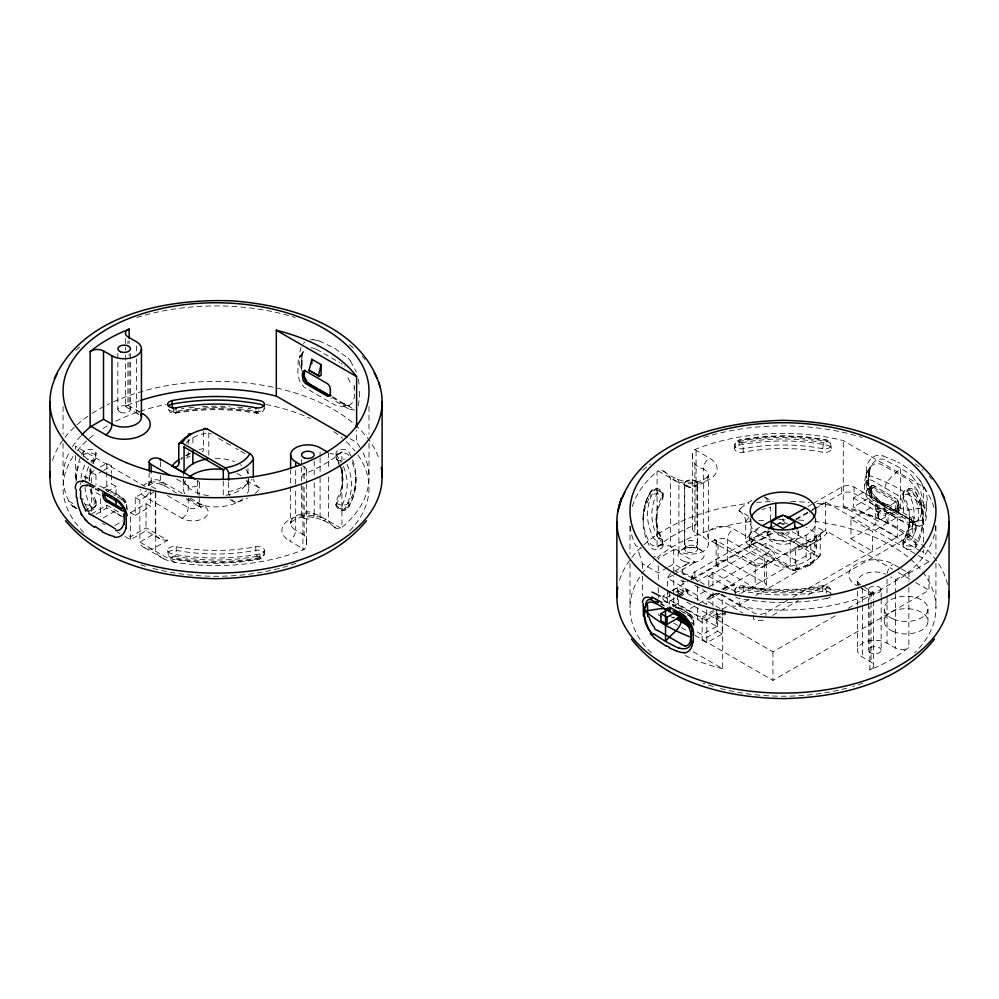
<?xml version="1.0" encoding="UTF-8"?>
<svg xmlns="http://www.w3.org/2000/svg" width="999" height="999" viewBox="0 0 999 999"><rect width="100%" height="100%" fill="white"/><g stroke="black" fill="none" stroke-linecap="round" stroke-linejoin="round"><path stroke-width="0.75" stroke-dasharray="5 3.75" d="M138.199 414.048L125.399 406.618L125.399 351.685M126.411 505.394L126.411 506.943M149.213 472.614L148.739 485.314L149.138 484.54L147.34 486.538C156.306 477.934 169.156 488.611 176.786 493.231M228.584 482.542L228.584 491.645A39.336 22.715 0 0 0 252.023 479.283M248.813 487.962L248.813 478.783M301.885 360.789L302.173 368.244M342.782 477.26L342.782 480.819L341.858 472.015L342.682 476.286C342.682 467.807 335.152 461.338 336.051 452.884M360.102 447.577A152.972 88.312 0 0 0 356.618 442.445L356.618 430.194M656.218 521.74L656.218 518.181C654.832 528.346 663.336 536.338 662.949 546.116M692.344 528.196L692.357 454.158L694.867 449.65A8.741 5.045 0 0 1 696.078 449.063A152.972 88.312 0 0 1 843.268 440.584L923.551 486.938A152.972 88.312 0 0 1 934.177 508.366M693.343 622.077L693.343 623.214M693.343 620.604L693.343 621.902M750.187 521.74L750.187 518.681M770.416 519.867L770.416 507.355A39.336 22.715 0 0 0 761.987 509.677M920.878 551.261L843.268 506.456L843.268 440.584M869.505 492.994L870.154 496.715L872.726 499.575L894.679 512.212L896.765 511.913L897.314 509.428M869.505 491.52L869.505 492.207M871.041 490.896L871.041 487.799L895.766 502.06L895.766 511.088L878.158 521.266L853.433 506.993L853.433 497.964L871.041 487.787L871.041 496.815L853.433 506.993M897.726 511.688A5.195 2.997 60 0 0 898.863 509.065L898.863 506.143M898.863 505.219L898.551 502.122L896.952 499.438A4.371 2.522 60 0 0 896.228 498.801L896.128 498.726A9.016 5.207 60 0 0 895.566 498.376L894.08 497.514M915.334 530.894L915.334 524.475M923.551 549.737L923.551 552.809A152.972 88.312 0 0 0 922.002 550.786M923.551 542.082L923.551 486.938M872.227 485.664L869.754 487.412L869.505 491.296M871.041 489.722L871.053 489.035M897.314 508.441L897.314 509.315M898.863 504.408L897.601 500.249M301.723 365.284L302.173 353.833L304.745 349.588M868.668 480.931L868.68 480.007M897.314 505.407L896.715 502.285L894.767 499.762L873.8 487.599M898.863 504.732L898.863 505.581M897.314 505.519L897.314 506.168M126.411 504.258L126.411 505.157M868.68 479.645L868.68 477.447M682.991 573.813C680.369 565.946 688.973 561.738 695.354 562.162L673.726 549.662L658.266 558.591L658.266 559.428M871.041 491.146L871.041 492.744A16.533 9.54 60 0 0 871.041 493.119L872.577 497.215L876.623 500.037M866.657 476.785L866.645 477.909M926.448 506.031L926.46 504.857A31.656 13.037 71.4 0 0 926.435 502.972L926.31 501.286M926.435 506.768L926.435 511.301M301.735 357.105L301.998 354.633M90.921 469.118A126.748 73.177 0 0 0 89.286 480.819L91.596 467.607M199.413 483.141L199.001 495.616M921.453 511.625L921.515 506.655M692.357 454.158C691.982 461.026 695.579 467.569 703.321 468.806L703.321 537.112A17.258 9.965 0 0 1 703.321 551.211A17.258 9.965 0 0 1 678.908 551.211L670.454 546.328A8.741 5.045 0 0 0 657.067 547.027L657.067 471.578A8.741 5.045 0 0 1 658.091 470.879C663.274 468.731 668.044 473.963 670.454 478.009L670.454 546.328M921.39 512.499C920.803 521.278 913.123 524.413 909.952 519.03L911.95 520.254L879.769 501.186L874.3 495.641L870.279 488.386C866.62 480.656 866.333 461.113 879.445 463.873A21.978 17.632 -85.7 0 1 880.956 464.26L908.728 479.732L914.659 486.176M734.59 591.47L735.189 588.798C739.16 582.941 747.202 587.187 752.609 587.462C769.405 589.76 786.438 590.134 803.321 588.623C811.176 589.635 831.056 578.871 831.355 593.256M264.398 407.667L263.811 410.202L261.863 412.262L258.254 413.311L236.376 410.377L216.034 409.428L195.679 410.377L173.814 413.311L170.205 412.262L167.695 408.266A6.556 3.784 0 0 0 176.249 411.351A126.748 73.177 0 0 1 255.806 411.351A6.556 3.784 0 0 0 264.36 408.266M302.023 354.495L303.122 351.611M722.776 609.39C727.272 604.283 735.714 606.418 741.77 606.793A152.972 88.312 0 0 0 869.854 594.43A8.741 5.045 0 0 0 871.078 593.843L873.426 592.482M302.897 352.01L298.164 361.501L297.839 372.14L299.313 380.631L303.771 386.938L335.289 405.182L341.208 406.381L348.801 405.669L352.06 403.221L354.245 397.677L354.57 388.611M868.668 475.087L870.166 467.307C861.25 479.108 861.837 501.111 877.534 507.03C889.035 512.712 903.596 525.674 914.659 521.678L916.495 521.765L913.998 521.603A13.974 7.705 -77.8 0 1 913.71 521.54L912.212 520.941M358.366 405.719L359.54 396.678M301.086 347.09L299.737 352.597A31.668 22.34 45.3 0 0 299.65 354.433L299.7 356.381M93.157 463.611L95.954 457.18L96.004 452.884M299.538 357.667L301.561 354.083M866.47 473.526L868.493 469.942M870.166 467.307L868.955 469.38L869.829 467.869M809.877 565.134L815.496 561.063L820.029 555.257M818.656 557.554L819.904 555.681M723.014 589.472L727.497 586.113L734.602 584.815L712.974 572.327L697.514 581.243L679.907 571.078L675.611 571.528M821.128 533.141L818.568 536.588L812.599 540.934L797.989 546.341M303.384 343.469L304.707 342.17M740.709 508.503L738.935 510.601L750.998 517.557M871.702 485.976L871.765 485.926A4.371 2.522 60 0 1 873.688 485.776A7.755 4.483 60 0 1 874.462 486.188L895.691 498.451A5.782 3.334 60 0 1 896.228 498.801L896.315 498.863M74.888 506.63L71.99 505.719L68.719 501.048A152.972 88.312 0 0 1 69.218 452.46M341.933 461.401L341.933 451.973L335.714 456.805A152.972 88.312 0 0 1 326.423 462.949L321.915 465.546A152.972 88.312 0 0 1 311.301 470.904L302.922 474.5L302.922 479.208M657.067 547.027L663.286 542.195A152.972 88.312 0 0 1 672.577 536.051L677.085 533.454A152.972 88.312 0 0 1 687.699 528.096L696.078 524.5L696.078 449.063M908.865 587.237L908.865 647.352L902.646 652.197A152.972 88.312 0 0 1 893.368 658.329L888.86 660.926A152.972 88.312 0 0 1 878.233 666.283L869.854 669.879L869.854 606.218M719.155 593.743C714.322 593.568 707.267 595.866 706.793 600.736L719.667 593.443M670.579 573.526L667.632 577.347L667.544 588.761M896.602 512.075L897.689 511.426M155.732 492.544L155.732 551.286C158.641 558.528 167.869 560.701 174.825 562.312A152.972 88.312 0 0 0 302.922 549.937A8.741 5.045 0 0 0 304.133 549.35C308.604 545.966 306.443 539.173 304.133 535.077L304.133 483.853M709.64 596.316L714.01 593.756M127.422 405.444L127.922 405.157A8.741 5.045 0 0 1 129.146 404.57A152.972 88.312 0 0 1 139.423 400.811M935.801 525.412A152.972 88.312 0 0 1 908.865 571.915A8.741 5.045 0 0 1 907.854 572.614L907.317 572.927M127.273 405.532L125.399 406.618M91.334 482.742L91.334 472.165L95.192 469.942M100.35 466.97L106.781 463.249L111.413 465.921L111.413 473.364M91.334 472.165L95.966 474.85L102.41 471.128M103.696 470.392L111.413 465.921M103.696 488.224L111.413 483.766L116.059 486.438L116.059 495.479M107.043 491.645L116.059 486.438M91.334 514.098L106.781 505.182L118.956 512.2M96.016 514.36L106.781 508.091L122.377 516.758M130.582 539.485L130.582 512.674L135.215 515.347L135.215 497.502L146.803 490.821M103.184 517.969L116.059 510.526L117.208 513.536L120.517 516.021M135.215 497.502L139.848 500.187L154.021 492.007M130.582 512.674L146.029 503.746L150.674 506.431L150.674 488.586M114.897 525.474L122.627 521.016M135.215 515.347L150.674 506.431M155.307 492.769L155.307 533.191L139.848 542.107C140.584 547.677 147.502 549.2 152.21 549.25L167.67 540.334L146.029 527.834L130.582 536.763L126.174 534.215M667.282 567.657L658.266 572.864L642.382 563.686L639.06 553.046M668.568 566.92L673.726 563.948L682.991 569.293M674.762 571.091L687.449 563.811M672.689 575.237L667.544 578.221L697.514 595.529L706.53 590.322M673.975 574.5L695.354 562.162M759.789 527.272L752.06 531.73A8.741 5.045 0 0 0 752.06 538.873L776.785 553.146A8.741 5.045 0 0 0 789.148 553.146L813.873 538.873A8.741 5.045 0 0 0 813.873 531.73L806.143 527.272M704.233 584.29L694.892 578.896A8.741 5.045 0 0 1 694.892 571.753L766.27 530.544M775.699 525.099L785.127 519.667M808.016 506.443L812.062 504.108M813.411 503.334L841.682 487A8.741 5.045 0 0 1 854.045 487L912.774 520.904A8.741 5.045 0 0 1 912.774 528.046L912.774 534.465L805.032 596.665M771.228 528.171L775.137 525.911M776.448 525.149L782.966 521.391L789.497 525.149M672.09 590.496L689.572 580.394M690.921 579.62L774.337 531.456M795.866 519.03L810.664 510.489M812.012 509.702L825.461 501.935L916.895 554.72M662.899 598.975L662.899 596.053L670.829 591.483M672.152 590.721L677.434 587.674L708.828 605.806M693.044 579.745A8.741 5.045 0 0 1 694.892 578.184L774.35 532.305M795.903 519.867L808.016 512.862M809.365 512.087L813.411 509.752M814.747 508.978L841.682 493.431A8.741 5.045 0 0 1 854.045 493.431L912.774 527.335A8.741 5.045 0 0 1 912.774 534.465M670.629 595.167L662.899 599.625L667.544 602.31L675.262 597.839M675.786 592.195L678.358 590.709L682.991 593.381L682.991 579.832M708.803 585.389L708.803 576.223L765.971 543.206L796.877 561.051L796.877 571.753L755.656 595.554M677.434 594.63L686.7 589.273L686.7 591.42L677.434 596.778M678.671 595.342L687.936 589.997L687.936 592.132L678.671 597.489M777.746 531.93L782.966 534.952L788.186 531.93M673.463 606.018L677.434 603.733L716.683 626.385L716.683 610.339L702.16 618.718L662.899 596.053M708.803 586.925L765.971 553.921L796.877 571.753M682.854 612.824L697.652 604.283M698.988 603.508L716.483 593.406M723.214 589.522L825.461 530.481L892.694 569.305M724.949 590.397L734.602 584.815M850.961 519.118L875.686 504.845L897.314 517.332L897.314 536.962L875.686 524.475L850.961 538.748L850.961 519.118L872.589 531.605L897.314 517.332M878.77 518.406L876.086 510.664A1.311 0.762 -60 0 1 876.972 508.741L878.77 507.704L878.77 518.406L888.049 523.763L888.049 513.061L886.238 514.098A1.311 0.762 -60 0 0 885.364 516.008L888.049 523.763M883.403 505.744L884.952 504.845C881.88 517.282 894.18 511.201 900.411 511.038L900.411 468.219C894.517 475.549 882.891 481.106 884.952 492.245M853.433 497.964L878.158 512.237L895.766 502.06M741.033 593.294L813.873 551.361A8.741 5.045 0 0 0 813.873 544.23L792.244 531.743M697.514 607.567L697.514 619.617L712.974 610.689L717.607 613.361L717.607 631.206L702.16 640.134L702.16 618.718M717.607 613.361L702.16 622.29L697.514 619.617M716.683 619.43L725.948 614.085L724.712 613.361L715.446 618.718L715.446 616.583L722.065 612.749M725.948 611.937L716.683 617.295L715.446 616.583M749.013 599.388L739.697 604.77L739.697 598.651M716.683 626.385L702.16 634.777L695.616 631.006M702.16 640.134L706.793 642.807L722.24 633.89L722.24 594.929M721.578 594.305L753.608 612.799A8.741 5.045 0 0 0 765.971 612.799L787.524 600.349M792.906 597.24L912.774 528.046M772.702 615.334L798.288 600.561M907.217 572.976L895.554 579.707L890.733 576.997M686.875 602.135L772.926 651.823L837.499 614.535M848.263 608.316L928.995 561.713L928.995 564.722M694.942 635.339L772.926 680.369L928.995 590.259L928.995 572.227M139.91 412.075L127.735 405.257M721.84 589.248L726.698 586.463M363.062 452.872A152.972 88.312 0 0 1 341.933 527.422A8.741 5.045 0 0 1 340.909 528.121C335.776 530.257 331.044 525.149 328.621 521.091L328.546 474.026M895.491 579.745L895.491 592.557M809.627 565.247L803.034 568.294L794.13 570.654M870.416 486.675L874 487.712M186.401 458.066L190.01 456.206M354.645 409.977L349.975 409.403A36.588 14.548 55.4 0 1 348.676 408.978M675.274 607.792L679.32 607.879L680.981 610.963M89.073 510.539C94.006 511.176 97.178 506.068 96.004 501.623M167.67 540.334C162.775 540.422 155.732 538.274 155.307 533.266M312.237 339.623L313.923 339.735M310.926 347.777L312.2 347.914A21.366 17.033 89.8 0 1 316.258 349.488M919.567 525.924C924.924 526.223 926.273 519.43 926.41 515.259A31.668 13.012 71.4 0 0 926.435 513.424L926.448 512.437M663.998 601.41C675.511 605.681 693.793 611.026 694.23 625.736M882.966 455.869L898.014 462.075M99.588 485.964C110.077 491.208 127.285 495.654 127.285 509.877M918.268 525.649L917.207 525.312M319.056 340.846L334.565 348.176L347.964 358.216M348.551 408.803L344.905 406.805M344.98 404.982L349.325 405.919L343.319 403.371M159.765 538.686L146.029 530.756L130.582 539.672L124.9 536.438M316.358 349.2L338.361 361.9M104.858 524.837L104.133 524.45M163.973 558.891L142.707 546.678M343.843 404.408L340.197 402.31M881.705 503.459L908.865 519.193M339.66 362.625L338.811 362.162M335.764 528.034C323.414 518.294 302.522 510.676 289.685 523.651L291.471 521.678L290.372 523.676L290.622 470.367M663.461 471.066C675.736 480.831 696.565 488.249 709.315 475.349L707.529 477.322L708.628 475.324L708.378 544.168M894.255 509.515L898.126 511.713M341.046 363.386L342.145 364.061M673.426 617.307A7.243 4.183 60 0 1 673.001 617.045L673.001 617.045A9.328 5.382 60 0 0 673.463 617.32L674.2 617.744M673.501 617.345L674.138 617.707M689.872 614.31L674.974 605.706M687.537 614.747L688.536 615.322A4.758 2.747 60 0 1 691.258 618.244A4.258 2.46 60 0 1 691.795 620.516A4.371 2.522 60 0 0 691.183 618.269M123.152 498.563L108.029 489.835M121.603 499.463L116.171 496.316M913.236 523.464L883.853 506.368M894.08 510.114L895.479 510.926A8.029 4.633 60 0 0 896.228 511.326L896.315 511.351A4.221 2.435 60 0 0 896.952 511.5A4.458 2.572 60 0 0 897.601 511.451A4.346 2.51 60 0 1 896.228 511.313L896.128 511.276A9.028 5.207 60 0 1 895.566 510.976M688.299 615.184L687.762 614.872M330.756 398.439L331.393 398.801M875.836 486.988L874.437 486.176A7.98 4.608 60 0 0 873.688 485.776A4.358 2.498 59.6 0 0 871.752 485.914A4.833 2.797 60 0 0 871.053 487.924A16.583 9.578 60 0 0 871.041 488.286L871.053 488.936M866.608 472.227L866.645 479.095A33.317 23.489 45.3 0 0 866.695 480.357L869.48 490.596L875.736 499.525M892.469 509.19L893.968 510.052M876.972 508.741L886.238 514.098M876.086 510.664L885.364 516.008M918.231 555.506L928.995 561.713M850.961 538.748L872.589 551.236L872.589 531.605M694.867 449.65L709.502 458.104A25.999 15.01 0 0 1 709.502 479.333A25.999 15.01 0 0 1 672.739 479.333A8.741 5.045 -60 0 1 678.908 482.904A17.258 9.965 0 0 0 703.321 482.904A17.258 9.965 0 0 0 703.321 468.806A8.741 5.045 -60 0 1 709.502 458.104M859.265 584.552A8.741 5.045 -60 0 0 856.43 585.389A25.999 15.01 0 0 1 856.43 564.16A25.999 15.01 0 0 1 893.206 564.16L899.862 567.994M901.198 568.768L907.854 572.614M898.064 572.402L910.164 579.395M915.546 582.492L928.995 590.259M765.009 497.102L773.039 501.735M780.631 532.167L814.934 551.972L814.934 525.924L826.997 532.892L825.224 534.977A48.052 27.747 0 0 1 805.906 546.141L802.272 547.165L790.209 540.197L790.209 566.246A32.78 18.931 0 0 0 814.934 551.972M864.46 587.075L873.601 592.382L873.601 599.562M658.091 470.879L678.908 482.904L678.908 551.211M861.75 588.461L871.078 593.843L871.078 600.961M718.069 544.942A6.556 3.784 0 0 1 718.069 539.585A6.556 3.784 0 0 1 727.334 539.585L764.422 561.001L764.422 582.767A6.556 3.784 0 0 1 764.422 588.124A6.556 3.784 0 0 1 755.157 588.124L718.069 566.708L718.069 544.942A8.741 5.045 -60 0 0 711.887 541.371A15.297 8.829 0 0 1 711.887 528.883A15.297 8.829 0 0 1 733.516 528.883L770.604 550.287A15.297 8.829 0 0 1 770.604 562.787A15.297 8.829 0 0 1 748.975 562.787A8.741 5.045 -60 0 1 755.157 566.346A6.556 3.784 0 0 0 764.422 566.346A6.556 3.784 0 0 0 764.422 561.001A8.741 5.045 -60 0 1 770.604 550.287M750.998 519.193L750.998 543.618L790.209 566.246M711.887 541.371L755.157 566.346L755.157 588.124M694.867 463.923L694.867 532.23L703.321 537.112M869.854 669.879A8.741 5.045 0 0 0 871.078 662.15L862.612 657.267A17.258 9.965 0 0 1 862.612 643.169A17.258 9.965 0 0 1 887.025 643.169L895.491 648.064A8.741 5.045 0 0 0 908.865 647.352M718.069 566.708A6.556 3.784 0 0 1 718.069 561.351A6.556 3.784 0 0 1 727.334 561.351L764.422 582.767M708.803 576.223L739.697 594.055M630.194 526.161A152.972 88.312 0 0 0 635.651 545.529L641.308 548.801M654.033 556.143L655.444 556.955M720.566 594.555L741.77 606.793M694.892 585.314L742.931 613.049M720.029 608.516L706.793 600.874L706.793 603.846M686.7 591.42L687.936 592.132M717.607 631.206L722.24 633.89M679.295 609.977L680.419 610.626M681.206 611.088L691.795 617.207L691.795 622.914M670.754 616.645L673.376 618.156M673.426 622.926L680.157 626.798M681.493 627.584L688.224 631.455M661.75 616.795L658.266 614.797L658.266 610.264M349.925 438.586L356.618 442.445M693.231 651.785L722.677 668.781L722.677 613.136M302.547 465.859L304.133 466.77L304.133 479.582M186.413 443.094A32.78 18.931 0 0 1 208.791 432.754L211.239 434.165M218.594 438.411L230.844 445.479M235.752 448.314L238.199 449.725M240.647 451.148L245.554 453.971M340.909 528.121L320.092 516.096A17.258 9.965 0 0 0 295.679 516.096A17.258 9.965 0 0 0 295.679 530.194A8.741 5.045 -60 0 1 289.498 540.896L304.133 549.35M304.133 535.077L295.679 530.194L295.679 488.923M229.982 499.575L235.339 502.672L238.961 501.648A48.077 27.76 0 0 0 247.49 498.239M176.623 479.133L188.212 485.814A6.556 3.784 0 0 0 197.278 485.939A6.556 3.784 0 0 0 197.889 480.719M182.48 493.568L160.402 480.819A6.556 3.784 0 0 0 151.136 480.819A6.556 3.784 0 0 0 151.136 486.176A8.741 5.045 -60 0 1 150.899 488.274M190.422 498.151L203.671 505.806A15.297 8.829 0 0 1 203.671 518.294A15.297 8.829 0 0 1 182.043 518.294L144.955 496.878A15.297 8.829 0 0 1 140.584 489.56M186.051 498.588L201.224 507.867L199.438 505.894L199.875 506.705L199.076 497.165M155.769 488.848L151.136 486.176L151.136 473.938M167.357 495.541L188.212 507.592A6.556 3.784 0 0 0 197.49 507.592A6.556 3.784 0 0 0 197.49 502.235L197.49 499.512M75.449 449.288L75.449 446.191L146.366 487.137M107.405 491.258L108.679 491.995M109.878 492.694L110.864 493.269M113.624 494.855L115.172 495.754M95.966 492.694L100.599 495.367L100.599 516.446M68.719 501.048L74.363 504.308M174.825 562.312L139.848 542.107L139.848 500.187M72.19 505.894L76.548 508.516M117.407 532.105L119.905 533.553M72.79 506.343L76.336 508.391M335.814 401.348L344.83 406.755M673.563 606.68L673.413 606.593A5.445 3.147 60 0 0 673.076 606.393A5.295 3.059 60 0 1 673.426 606.605M332.093 397.365L339.985 402.172M332.754 396.753L344.692 404.22M910.564 519.405L911.95 520.254M103.646 524.138L102.547 523.301M878.933 501.673L877.671 500.799M691.795 622.552L694.18 625.611M860.801 584.952L856.63 581.406L858.416 583.379L857.317 581.381L857.554 585.014M880.469 503.996L875.087 499.15M896.952 499.438L897.514 500.124M350.487 361.089L356.418 372.065M914.947 486.588L915.384 487.25M919.704 480.069L913.311 472.502L902.447 464.61A125.649 102.148 -50.8 0 0 897.889 462.287M920.042 480.631L920.579 481.53M916.258 488.686L916.945 489.922M638.511 551.785L638.923 552.722M922.489 485.514L923.163 487.275M358.391 379.096L359.465 387.5M920.978 500.786L921.39 503.409M354.195 385.277L354.52 387.712M299.912 366.533L299.737 365.01A31.656 22.315 45.3 0 1 299.675 363.024L299.7 356.556M868.868 484.365L868.68 481.843M301.873 368.356L301.735 366.196M921.453 504.295L921.503 506.106M866.595 471.853C865.196 463.424 872.065 453.471 881.268 455.581A36.588 26.711 66.2 0 1 882.966 455.919M359.528 396.203L359.49 388.773A33.317 13.724 71.4 0 0 359.478 387.5M868.668 475.274L868.68 476.548M301.723 358.491L301.748 360.851M642.382 563.611L642.382 569.88M898.863 508.441L898.863 508.816A5.719 3.309 60 0 1 897.814 511.8M898.863 505.382L898.863 507.017M897.314 506.718L897.314 508.016L897.314 506.818M871.041 489.96L866.408 487.849A5.769 3.334 0 0 1 864.759 485.989C864.659 480.856 871.078 477.572 869.255 471.928M935.938 526.361L935.938 554.045M935.938 563.286L935.938 607.892M927.971 608.816L927.971 621.303M924.874 504.045L924.874 511.188M922.826 521.74C923.251 510.851 920.641 499.6 914.547 490.546C909.889 485.239 900.673 490.571 902.996 497.377M915.758 547.09L915.758 543.518A139.86 80.744 0 0 0 915.758 492.832A6.556 3.784 0 0 0 907.479 490.422A6.556 3.784 0 0 0 903.308 495.204A126.748 73.177 0 0 1 903.308 541.146L903.308 544.705A6.556 3.784 0 0 0 907.479 549.487A6.556 3.784 0 0 0 915.758 547.09A139.86 80.744 0 0 0 915.758 496.403A6.556 3.784 0 0 0 907.479 493.993A6.556 3.784 0 0 0 903.308 498.776A126.748 73.177 0 0 1 903.308 544.705M912.774 520.904L912.774 527.335M909.714 521.74L909.714 518.181L908.79 526.985L909.614 522.714C909.614 531.193 902.085 537.674 902.996 546.116M908.865 571.915L908.865 581.343M903.308 498.776L903.308 495.204A4.371 3.384 -29.8 0 1 907.467 490.846A2.185 1.261 0 0 1 908.853 489.26A2.185 1.261 0 0 1 911.612 490.059A135.352 78.147 0 0 1 911.6 539.16A4.371 3.384 29.8 0 1 915.758 543.518A6.556 3.784 0 0 1 907.479 545.929A6.556 3.784 0 0 1 903.308 541.146A4.371 3.384 29.8 0 1 907.467 538.361A2.185 1.261 0 0 0 908.853 539.959A2.185 1.261 0 0 0 911.612 539.16M898.863 507.117L903.496 509.253A5.769 3.334 0 0 0 906.717 510.214L924.874 507.617A166.096 95.892 0 0 0 869.255 475.499L869.255 479.07M895.491 593.98L895.491 648.064M887.025 579.133L887.025 594.792M887.025 596.203L887.025 643.169M884.265 608.816L884.265 621.303M881.155 589.685A6.331 3.659 0 0 1 871.652 592.857A6.331 3.659 0 0 1 871.652 586.513A6.331 3.659 0 0 1 881.155 589.685L881.155 597.439M881.155 599L881.155 650.224A6.331 3.659 0 0 1 871.652 653.383A6.331 3.659 0 0 1 871.652 647.052A6.331 3.659 0 0 1 881.155 650.224M878.158 512.237L878.158 521.266M875.686 504.845L875.686 524.475M873.601 600.986L873.601 666.183M871.078 602.385L871.078 662.15M869.854 594.43L869.854 599.15M868.481 589.685L868.481 602.097M868.481 603.658L868.481 650.224M862.587 588.336A8.741 5.045 -60 0 1 862.612 588.96L862.612 604.607M862.612 606.031L862.612 657.267M857.554 591.221L857.554 605.194M857.554 606.755L857.554 650.224M854.045 487L854.045 493.431M841.682 487L841.682 493.431M831.355 448.451L830.394 442.17L826.46 439.685L804.994 436.663L782.966 435.639L760.938 436.663L739.472 439.685L735.551 442.17L734.59 448.451M826.86 598.189L826.86 598.413A139.86 80.744 0 0 1 739.073 598.413A6.556 3.784 0 0 1 735.614 596.853M825.461 501.935L825.461 530.481M743.194 452.26L743.194 448.701A4.371 1.124 79.2 0 0 741.82 442.732A2.185 1.261 0 0 1 739.06 441.933A2.185 1.261 0 0 1 740.446 440.334A4.371 1.124 79.2 0 0 739.073 441.508L739.073 445.079A6.556 3.784 0 0 0 734.902 449.862A6.556 3.784 0 0 0 743.194 452.26A126.748 73.177 0 0 1 822.751 452.26L822.751 448.701A4.371 1.124 -79.2 0 1 824.125 442.732A2.185 1.261 0 0 0 826.872 441.933A2.185 1.261 0 0 0 825.486 440.334A135.352 78.147 0 0 0 740.321 440.422M830.818 593.306A6.556 3.784 0 0 0 822.751 591.221L822.751 587.649A4.371 1.124 79.2 0 1 824.125 586.488A2.185 1.261 0 0 1 826.872 587.287A2.185 1.261 0 0 1 825.486 588.873A135.352 78.147 0 0 1 740.446 588.873A2.185 1.261 0 0 1 739.06 587.287A2.185 1.261 0 0 1 741.82 586.488A130.981 75.624 0 0 0 824.113 586.475M816.433 535.302L816.433 547.789M815.746 518.681L815.746 521.74M806.143 535.127L806.143 561.176M798.488 532.455L798.488 535.302M795.529 550.399L795.529 568.606A39.336 22.715 0 0 0 810.788 563.136A39.348 22.715 0 0 0 820.241 554.333L820.241 536.126A39.336 22.715 0 0 1 795.516 550.399A9.191 5.27 60.3 0 1 802.259 547.415M782.966 518.818L782.966 521.391M782.966 532.38L782.966 534.952M772.926 651.823L772.926 680.369M767.457 532.455L767.457 535.302M766.345 585.439L766.345 563.673L766.208 564.447L766.807 561.888L766.37 562.687L768.156 560.714C764.447 564.622 757.929 564.66 753.346 562.35L714.285 539.235L716.083 541.221L715.671 540.447L716.283 543.044L716.146 542.27L716.146 564.035M765.971 543.206L765.971 553.921M765.971 612.799L765.971 615.359M753.608 615.359L753.608 619.218A8.741 5.045 0 0 0 765.396 619.53M749.5 535.302L749.5 547.789M735.114 593.306A6.556 3.784 0 0 1 743.194 591.221L743.194 587.649A4.371 1.124 -79.2 0 0 741.82 586.488M727.334 561.351L727.334 539.585A8.741 5.045 -60 0 1 733.516 528.883M712.974 572.327L712.974 586.6M712.974 592.619L712.974 606.168M706.793 609.802L706.793 642.807M697.677 483.628A6.556 3.784 0 0 1 687.836 486.9A6.556 3.784 0 0 1 687.836 480.344A6.556 3.784 0 0 1 697.677 483.628L697.677 548.926L696.515 546.79L701.186 550.149C695.217 546.465 687.025 546.465 681.056 550.149L685.714 546.79L684.565 548.926L684.565 483.628M697.452 483.628A6.331 3.659 0 0 1 687.949 486.788A6.331 3.659 0 0 1 687.949 480.457A6.331 3.659 0 0 1 697.452 483.628L697.452 544.168M697.514 581.243L697.514 581.93M697.514 586.875L697.514 601.548M694.892 571.753L694.892 578.184M692.332 575.324L692.332 578.533M684.777 483.628L684.777 544.168M678.358 590.709L678.358 593.681M678.358 599.625L678.358 608.553L673.726 605.869L673.726 575.836M677.434 587.674L677.434 593.518M677.434 594.967L677.434 603.733M673.726 549.662L673.726 574.35M669.392 592.045L669.392 604.07M667.544 590.259L667.544 602.31M662.949 497.377C665.459 489.785 654.532 484.977 650.474 491.57C645.304 500.711 642.594 511.238 643.106 521.74M662.624 498.776L662.624 495.204A6.556 3.784 0 0 0 658.466 490.422A6.556 3.784 0 0 0 650.174 492.832L650.174 496.403A139.86 80.744 0 0 0 650.174 547.09A6.556 3.784 0 0 0 658.466 549.487A6.556 3.784 0 0 0 662.624 544.705A126.748 73.177 0 0 1 662.624 498.776A6.556 3.784 0 0 0 658.466 493.993A6.556 3.784 0 0 0 650.174 496.403M662.624 544.705L662.624 541.146A126.748 73.177 0 0 1 662.624 495.204A4.371 3.384 29.8 0 0 658.478 490.846A2.185 1.261 0 0 0 657.092 489.26A2.185 1.261 0 0 0 654.333 490.059A4.371 3.384 29.8 0 0 650.174 492.832A139.86 80.744 0 0 0 650.174 543.518A6.556 3.784 0 0 0 658.466 545.929A6.556 3.784 0 0 0 662.624 541.146A4.371 3.384 -29.8 0 0 658.478 538.361A2.185 1.261 0 0 1 657.092 539.959A2.185 1.261 0 0 1 654.333 539.16A135.352 78.147 0 0 1 654.345 490.059M658.266 565.709L658.266 581.78M658.266 587.737L658.266 598.189M642.382 576.061L642.382 596.153M629.994 526.361L629.994 554.045M629.994 563.286L629.994 607.892M369.006 406.493L369.006 434.178M369.006 443.406L369.006 477.26M355.894 477.26C356.318 488.149 353.696 499.4 347.602 508.454C342.894 513.748 333.791 508.454 336.051 501.623M339.136 463.411A126.748 73.177 0 0 0 336.376 457.854L336.376 454.295A6.556 3.784 0 0 1 340.534 449.513A6.556 3.784 0 0 1 348.826 451.91A139.86 80.744 0 0 1 348.826 502.597L348.826 506.168A4.371 3.384 29.8 0 1 344.667 508.941A2.185 1.261 0 0 1 341.908 509.74A2.185 1.261 0 0 1 340.522 508.154A4.371 3.384 29.8 0 1 336.376 503.796L336.376 500.224A126.748 73.177 0 0 0 341.146 465.546M341.933 467.295L341.933 527.422M328.546 452.672L328.546 469.755M320.092 452.06L320.092 456.331M320.092 457.754L320.092 473.401M320.092 477.672L320.092 516.096A8.741 5.045 -60 0 0 326.273 519.667A25.999 15.01 0 0 0 289.498 519.667A25.999 15.01 0 0 0 289.498 540.896M314.223 461.051L314.223 476.573M314.223 482.779L314.223 515.372M306.656 470.804L306.656 482.405M306.656 483.853L306.656 544.605L306.656 542.744M302.922 486.288L302.922 549.937M301.548 459.49L301.548 465.709M301.548 467.257L301.548 515.372M295.679 470.429L295.679 487.5M264.41 550.549L263.449 556.83L259.528 559.315L238.062 562.337L216.034 563.361L194.006 562.337L172.54 559.315L168.606 556.83L167.645 550.549M259.927 553.921L259.927 557.492A4.371 1.124 79.2 0 1 258.554 558.666A2.185 1.261 0 0 0 259.94 557.067A2.185 1.261 0 0 0 257.18 556.268A4.371 1.124 79.2 0 1 255.806 550.299L255.806 546.74A126.748 73.177 0 0 1 176.249 546.74A6.556 3.784 0 0 0 167.969 549.138A6.556 3.784 0 0 0 172.14 553.921A139.86 80.744 0 0 0 259.927 553.921A6.556 3.784 0 0 0 264.098 549.138A6.556 3.784 0 0 0 255.806 546.74M255.806 410.901L255.806 411.351A4.371 1.124 -79.2 0 0 257.18 412.512A2.185 1.261 0 0 0 259.94 411.713A2.185 1.261 0 0 0 258.554 410.127M248.002 468.419L248.002 474.925M248.002 479.807L248.002 481.443L260.065 488.399L258.291 490.497A48.077 27.76 0 0 1 255.07 493.456M223.277 481.056L223.277 495.716A32.78 18.931 0 0 0 248.676 478.996M208.791 432.754L208.791 455.544M203.471 431.531L203.471 448.601A39.336 22.715 0 0 0 199.088 449.625M197.49 480.469L197.49 495.429M192.857 437.824L192.857 445.966M188.212 439.273L188.212 444.955M188.212 451.785L188.212 454.058A8.741 5.045 60 0 1 185.926 458.279M188.212 485.814L188.212 493.981M188.212 498.064L188.212 507.592A8.741 5.045 -60 0 1 182.03 518.294M183.254 478.783L183.254 487.962M176.249 410.901L176.249 411.351A4.371 1.124 79.2 0 1 174.875 412.512A2.185 1.261 0 0 1 172.128 411.713A2.185 1.261 0 0 1 173.514 410.127A135.352 78.147 0 0 1 176.086 409.652M176.249 546.74L176.249 550.299A4.371 1.124 -79.2 0 1 174.875 556.268A2.185 1.261 0 0 0 172.128 557.067A2.185 1.261 0 0 0 173.514 558.666A135.352 78.147 0 0 0 258.679 558.578M160.402 461.775L160.402 467.22M160.402 475.387L160.402 480.819A8.741 5.045 -60 0 0 166.583 484.39A15.297 8.829 0 0 0 143.057 485.726M146.029 503.746L146.029 530.556M136.388 346.004L136.388 353.122M136.388 358.816L136.388 410.04A8.741 5.045 -60 0 0 138.674 414.26M130.519 353.434L130.519 409.315M129.146 340.909L129.146 343.269M129.146 353.883L129.146 356.243M129.146 362.137L129.146 404.57M127.922 341.121L127.922 343.956M127.922 362.462L127.922 405.157M125.399 338.624L125.399 345.879M125.399 347.327L125.399 350.237M117.845 353.434L117.845 409.315M111.413 474.85L111.413 483.766M106.781 463.249L106.781 490.309M106.781 505.182L106.781 507.904M95.966 474.85L95.966 485.252M81.618 454.945A139.86 80.744 0 0 1 83.242 451.91A6.556 3.784 0 0 1 91.521 449.513A6.556 3.784 0 0 1 95.692 454.295L95.692 457.854A126.748 73.177 0 0 0 92.932 463.411M90.921 488.961A126.748 73.177 0 0 0 95.692 500.224L95.692 503.796A6.556 3.784 0 0 1 93.993 507.717A6.556 3.784 0 0 1 87.138 508.516M91.334 488.773L91.334 512.612M89.286 477.26L89.286 480.819M83.242 451.91L83.242 455.482A4.371 3.384 29.8 0 0 83.704 457.205M76.174 477.26L76.174 480.819M75.449 455.469L75.449 481.743M63.062 406.493L63.062 434.178M63.062 443.406L63.062 477.26M72.49 446.728A152.972 88.312 0 0 1 80.844 435.926M208.379 495.654A32.78 18.931 0 0 1 183.429 479.233M183.391 475.512A32.78 18.931 0 0 1 183.654 474.288M215.16 458.341A32.78 18.931 0 0 1 234.84 461.763M240.484 464.66A32.78 18.931 0 0 1 241.708 465.497M245.866 469.418A32.78 18.931 0 0 1 248.626 475.274M260.04 488.136A9.191 5.332 59.8 0 1 253.459 479.395M235.327 502.422A9.191 5.307 60 0 1 231.818 499.525M229.483 495.729A9.191 5.307 60 0 1 228.409 491.558M180.844 458.354A48.077 27.76 0 0 1 182.043 457.629A8.741 5.045 60 0 0 182.592 457.917M185.901 455.631A48.077 27.76 0 0 1 190.859 453.608M87.825 459.552A152.972 88.312 0 0 1 75.449 446.191M106.119 490.334A4.845 2.797 60 0 1 106.493 490.521M121.603 499.25A4.845 2.797 60 0 1 125 505.232M126.561 507.442A4.958 2.86 60 0 1 126.111 509.203M123.152 498.351A4.845 2.797 60 0 1 126.548 504.333M105.457 489.522A4.845 2.797 60 0 1 108.029 489.635M75.899 350.349A166.084 95.892 0 0 1 82.555 344.755M136.875 317.52A166.084 95.892 0 0 1 295.192 317.52M349.513 344.755A166.084 95.892 0 0 1 356.168 350.349M362.225 356.318A166.084 95.892 0 0 1 365.035 359.453M52.547 460.377A166.084 95.892 0 0 1 88.511 415.821M92.183 413.374A166.084 95.892 0 0 1 109.615 403.633M113.624 401.773A166.084 95.892 0 0 1 379.52 460.377M357.917 454.97A152.972 88.312 0 0 1 348.301 532.317M295.966 563.261A152.972 88.312 0 0 1 151.985 568.169M145.517 566.333A152.972 88.312 0 0 1 139.198 564.323M83.754 532.317A152.972 88.312 0 0 1 74.138 454.97M77.11 450.986A152.972 88.312 0 0 1 95.904 433.279M102.885 428.521A152.972 88.312 0 0 1 107.867 425.512M115.772 421.253A152.972 88.312 0 0 1 166.196 404.458M265.871 404.458A152.972 88.312 0 0 1 310.739 418.606M333.891 431.668A152.972 88.312 0 0 1 342.545 438.324M346.453 441.82A152.972 88.312 0 0 1 354.945 450.986M310.564 339.872A24.038 16.808 57.4 0 1 312.3 339.885M313.948 339.91A35.727 25.962 65.5 0 1 319.056 341.071M348.027 358.042A35.839 22.515 75.2 0 1 350.574 360.926M347.927 405.656A125.649 9.503 26.9 0 1 352.472 408.441M301.985 370.929A27.285 17.545 48.8 0 1 300.811 366.733M302.06 358.329A24.076 8.891 72 0 1 302.06 357.492M344.368 365.959A21.953 17.083 -84.8 0 1 344.63 366.221M347.902 377.722A19.593 5.47 60.3 0 1 350.524 383.254M354.008 387.587A25.2 17.695 43.6 0 1 354.083 388.474M345.691 405.744A21.978 4.346 39.9 0 1 344.58 405.244M301.311 365.809A24.101 10.102 72.8 0 1 301.311 364.872M246.116 480.444A32.78 18.931 0 0 1 247.265 493.706M243.044 498.688A32.78 18.931 0 0 1 189.023 498.688M184.803 493.706A32.78 18.931 0 0 1 185.951 480.444M237.038 473.426A32.78 18.931 0 0 1 241.196 475.836M203.646 448.713A9.191 5.307 60 0 1 202.185 452.035M181.056 459.727A39.336 22.715 0 0 1 182.168 458.566M186.051 455.419A39.336 22.715 0 0 1 189.76 453.221M136.388 410.04A17.258 9.965 0 0 1 139.273 412.25M304.133 466.77A8.741 5.045 0 0 1 302.922 474.5M341.933 451.973A8.741 5.045 0 0 1 329.907 453.321M149.326 492.27A8.741 5.045 -60 0 1 144.955 496.878M203.671 505.806A8.741 5.045 -60 0 1 197.49 502.235M340.234 466.246A126.748 73.177 0 0 1 336.376 503.796A6.556 3.784 0 0 0 340.534 508.578A6.556 3.784 0 0 0 348.826 506.168A139.86 80.744 0 0 0 351.873 461.6M90.21 489.622A126.748 73.177 0 0 0 95.692 503.796A4.371 3.384 -29.8 0 1 91.533 508.154A2.185 1.261 0 0 1 90.971 509.465A2.185 1.261 0 0 1 88.674 509.727M173.514 410.127A4.371 1.124 79.2 0 1 173.264 409.627M181.281 408.791A135.352 78.147 0 0 1 183.903 408.404M189.173 407.729A135.352 78.147 0 0 1 194.493 407.167M202.535 406.568A135.352 78.147 0 0 1 229.52 406.568M237.562 407.167A135.352 78.147 0 0 1 242.882 407.729M248.164 408.404A135.352 78.147 0 0 1 250.774 408.791M174.887 412.525A130.981 75.624 0 0 1 257.18 412.525M89.386 480.194A126.748 73.177 0 0 1 90.21 468.456M91.821 462.674A126.748 73.177 0 0 1 95.692 454.295M336.376 454.295A126.748 73.177 0 0 1 340.234 462.674M95.692 500.224A6.556 3.784 0 0 1 92.083 504.882A6.556 3.784 0 0 1 83.716 503.234M76.224 479.42A139.86 80.744 0 0 1 80.195 458.042M76.186 479.745A139.86 80.744 0 0 1 80.195 461.6M83.242 455.482A6.556 3.784 0 0 1 91.521 453.071A6.556 3.784 0 0 1 95.692 457.854A4.371 3.384 29.8 0 1 91.533 460.639A2.185 1.261 0 0 0 90.397 459.103A2.185 1.261 0 0 0 87.625 459.565M88.037 509.502A2.185 1.261 0 0 1 87.425 509.003M91.546 508.154A130.981 75.624 0 0 1 85.027 487.412M85.152 479.87A130.981 75.624 0 0 1 88.661 466.446M90.759 462.075A130.981 75.624 0 0 1 91.546 460.639M86.576 507.455A135.352 78.147 0 0 1 82.73 498.364M80.557 484.39A135.352 78.147 0 0 1 80.582 482.829M80.981 478.159A135.352 78.147 0 0 1 85.802 462.824M346.978 464.335A135.352 78.147 0 0 1 344.655 508.941M343.394 466.446A130.981 75.624 0 0 1 340.509 508.154M257.305 556.193A130.981 75.624 0 0 1 175.012 556.193M340.509 460.639A130.981 75.624 0 0 1 341.308 462.075M348.826 502.597A6.556 3.784 0 0 1 340.534 505.007A6.556 3.784 0 0 1 336.376 500.224M348.826 455.482A6.556 3.784 0 0 0 340.534 453.071A6.556 3.784 0 0 0 336.376 457.854A4.371 3.384 -29.8 0 0 340.522 460.639A2.185 1.261 0 0 1 341.67 459.103A2.185 1.261 0 0 1 344.443 459.565M632.305 506.456A152.972 88.312 0 0 1 657.067 471.578M738.96 510.851A9.191 5.307 60 0 1 745.866 521.715M815.271 518.531A32.78 18.931 0 0 1 783.179 540.671A32.78 18.931 0 0 1 750.599 518.768M740.746 508.516A48.052 27.747 0 0 1 752.871 500.124M816.97 541.371A8.741 5.045 60 0 0 810.788 544.942L810.788 563.136A4.371 2.522 60 0 1 807.691 564.922M820.067 536.013A9.191 5.307 60 0 1 826.985 533.129M887.124 573.501A8.741 5.045 -60 0 1 893.206 564.16M814.31 521.453A152.972 88.312 0 0 1 914.647 652.846M862.824 683.229A152.972 88.312 0 0 1 852.784 686.475M846.777 688.161A152.972 88.312 0 0 1 719.168 688.161M713.161 686.475A152.972 88.312 0 0 1 703.121 683.229M651.298 652.846A152.972 88.312 0 0 1 653.471 560.876M656.93 557.854A152.972 88.312 0 0 1 751.623 521.453M758.653 520.704A152.972 88.312 0 0 1 767.17 520.054M778.658 519.617A152.972 88.312 0 0 1 787.287 519.617M798.763 520.054A152.972 88.312 0 0 1 807.279 520.704M722.677 668.781A152.972 88.312 0 0 1 682.379 654.145M843.268 506.456A152.972 88.312 0 0 1 918.68 546.865M750.998 543.618A32.78 18.931 0 0 1 768.918 530.694M874.325 498.863A4.82 2.785 60 0 1 870.878 493.031M672.115 605.619A4.958 2.86 60 0 1 674.962 605.406M693.481 623.289A4.845 2.797 60 0 1 693.069 624.999M690.097 614.148A4.958 2.86 60 0 1 693.493 620.204M619.48 580.307A166.084 95.892 0 0 1 748.938 503.334M756.58 502.522A166.084 95.892 0 0 1 773.601 501.461M790.771 501.411A166.084 95.892 0 0 1 809.365 502.522M816.995 503.334A166.084 95.892 0 0 1 947.889 585.889M642.832 470.279A166.084 95.892 0 0 1 650.649 463.798M703.808 437.45A166.084 95.892 0 0 1 862.125 437.45M915.296 463.798A166.084 95.892 0 0 1 923.101 470.279M929.17 476.248A166.084 95.892 0 0 1 931.967 479.383M919.704 526.273A24.038 10.589 62.1 0 1 918.493 526.111M917.319 525.724A35.727 14.373 55.9 0 1 913.398 524M883.865 506.131A35.839 17.87 46.3 0 1 880.519 503.771M919.754 479.995A18.357 9.84 70.6 0 1 920.091 480.556M920.703 481.381A19.655 10.265 70.2 0 1 922.639 485.439M924.387 486.85A27.285 13.474 69.9 0 1 927.434 502.047M921.627 511.675A24.076 17.67 43.5 0 1 921.553 512.562M913.91 522.777A21.366 4.883 42 0 1 910.713 521.578M881.767 503.571A21.953 4.933 38.2 0 1 878.97 501.773M877.784 500.586A15.784 14.073 66 0 1 876.46 499.525M875.948 500.112A12.138 10.552 63.9 0 1 875.286 499.488M873.663 501.011A19.593 15.922 59.5 0 1 867.569 483.991M867.806 480.956A25.2 10.327 72.7 0 1 867.831 480.007M914.634 487.237A11.688 1.723 58.2 0 1 914.847 487.562M914.659 488.399A14.723 4.258 60.7 0 1 915.334 489.51M917.082 489.847A21.254 10.29 62.5 0 1 921.09 500.836M921.128 503.346A24.101 16.746 43.7 0 1 921.203 504.22M749.1 517.332A39.336 22.715 0 0 0 745.691 521.628L745.691 539.835A39.336 22.715 0 0 1 761.038 528.234M820.416 554.457A4.733 2.747 59.7 0 1 816.757 555.731M749.188 545.254A4.733 2.76 59.5 0 1 745.504 539.747M764.397 496.99A9.191 5.282 60.2 0 1 769.18 502.622M770.516 506.968A9.191 5.282 60.2 0 1 770.554 507.43M773.9 530.981A4.733 2.722 60 0 1 773.426 530.719M795.679 568.718A4.733 2.735 60 0 1 792.032 570.004M862.612 588.96A17.258 9.965 0 0 1 861.563 588.299M858.978 585.864A17.258 9.965 0 0 1 864.485 573.926A17.258 9.965 0 0 1 885.876 574.263M694.867 532.23A8.741 5.045 0 0 1 696.078 524.5M822.751 591.221A126.748 73.177 0 0 1 743.194 591.221M739.073 445.079A139.86 80.744 0 0 1 826.86 445.079A6.556 3.784 0 0 1 831.031 449.862A6.556 3.784 0 0 1 822.751 452.26M907.454 490.846A130.981 75.624 0 0 1 907.454 538.361M830.331 596.853A6.556 3.784 0 0 1 826.86 598.413M735.614 593.294A6.556 3.784 0 0 1 735.951 588.923A6.556 3.784 0 0 1 743.194 587.649A126.748 73.177 0 0 0 822.751 587.649A6.556 3.784 0 0 1 829.982 588.923A6.556 3.784 0 0 1 830.331 593.294M825.486 588.873A4.371 1.124 79.2 0 1 826.772 593.356M658.491 538.361A130.981 75.624 0 0 1 658.491 490.846M741.695 442.807A130.981 75.624 0 0 1 823.988 442.807M682.891 574.5A6.556 3.784 0 0 1 690.259 575.274A6.556 3.784 0 0 1 691.583 579.52M685.614 581.73A6.556 3.784 0 0 1 679.083 578.221M887.387 461.451A166.084 95.892 0 0 1 912.112 475.736M887.387 504.283A166.084 95.892 0 0 1 912.112 518.556M925.561 511.713A21.878 9.466 58.7 0 1 912.062 516.183M912.099 476.648A21.878 9.278 70.7 0 1 922.976 502.622M869.592 472.077A21.878 15.435 61.6 0 1 887.449 460.214M887.412 504.67A21.878 15.26 46.5 0 1 868.006 478.533M781.717 524.712A6.119 3.534 0 0 1 784.227 524.712M789.06 532.08A6.119 3.534 0 0 1 782.966 535.988A6.119 3.534 0 0 1 776.885 532.08M796.54 530.956A15.509 8.954 0 0 1 782.966 544.268A15.509 8.954 0 0 1 769.405 530.956M798.151 530.619A15.509 8.954 0 0 1 782.966 541.408A15.509 8.954 0 0 1 767.781 530.619M779.794 523.688A15.509 8.954 0 0 1 786.151 523.688M752.06 544.23A8.741 5.045 0 0 0 752.06 551.361L776.785 565.634A8.741 5.045 0 0 0 789.148 565.634M871.041 492.782L871.053 492.132L871.041 492.782M645.916 502.085L645.391 503.671L647.402 497.752L645.916 502.085M897.314 494.98L872.589 480.706A8.741 5.045 60 0 0 866.408 484.278L866.408 491.408A8.741 5.045 60 0 0 872.589 502.122L897.314 516.396A8.741 5.045 60 0 0 903.496 512.824L903.496 505.681A8.741 5.045 60 0 0 897.314 494.98M816.745 555.869L773.913 531.156A34.953 20.18 0 0 0 749.2 545.429L792.02 570.154A34.953 20.18 0 0 0 816.745 555.869M926.448 512.037L926.448 512.037M304.158 518.344A6.331 3.659 0 0 0 314.185 515.759A6.331 3.659 0 0 0 305.294 512.037A6.331 3.659 0 0 0 304.158 518.344M120.467 412.275A6.331 3.659 0 0 0 130.482 409.69A6.331 3.659 0 0 0 121.591 405.981A6.331 3.659 0 0 0 120.467 412.275M176.249 550.299A126.748 73.177 0 0 0 255.806 550.299A6.556 3.784 0 0 1 264.098 552.709A6.556 3.784 0 0 1 259.927 557.492A139.86 80.744 0 0 1 172.14 557.492A6.556 3.784 0 0 1 167.969 552.709A6.556 3.784 0 0 1 176.249 550.299M687.562 547.19A6.331 3.659 0 0 0 697.439 544.418A6.331 3.659 0 0 0 688.348 540.871A6.331 3.659 0 0 0 687.562 547.19M822.751 448.701A126.748 73.177 0 0 0 743.194 448.701A6.556 3.784 0 0 1 734.902 446.291A6.556 3.784 0 0 1 739.073 441.508A139.86 80.744 0 0 1 826.86 441.508A6.556 3.784 0 0 1 831.031 446.291A6.556 3.784 0 0 1 822.751 448.701M684.565 561.55A13.112 7.567 0 0 0 704.233 554.994A13.112 7.567 0 0 0 684.565 548.439A13.112 7.567 0 0 0 684.565 561.55M687.275 551.997A6.556 3.784 0 0 0 697.639 549.325A6.556 3.784 0 0 0 688.448 545.479A6.556 3.784 0 0 0 687.275 551.997M893.293 631.53A21.853 12.612 0 0 0 927.859 622.614A21.853 12.612 0 0 0 897.202 609.79A21.853 12.612 0 0 0 893.293 631.53M893.293 619.03A21.853 12.612 0 0 0 927.859 610.127A21.853 12.612 0 0 0 897.202 597.302A21.853 12.612 0 0 0 893.293 619.03"/><path stroke-width="1.5" d="M103.234 495.754L102.66 493.007M104.77 494.867L104.77 493.968M124.213 516.683L124.176 515.434M228.584 480.269L228.584 473.439A39.336 22.715 0 0 0 253.309 459.165L253.309 477.372M330.382 389.46L329.782 386.426L327.734 383.828L306.144 371.316C302.185 368.294 302.098 375.462 302.56 376.523M302.56 376.96L303.109 380.619L305.482 383.529L327.547 396.266L331.131 395.367M356.618 427.122L356.618 376.573A152.972 88.312 0 0 0 276.323 330.219L276.323 396.091L347.252 437.038M670.167 610.876L670.167 609.328M670.167 610.389C662.674 606.106 653.009 611.088 644.667 610.514A166.084 95.892 0 0 0 691.021 637.275L691.021 640.846M691.158 632.629L691.146 631.768M124.213 516.758L124.226 522.639M304.108 376.398L304.757 379.945L307.168 382.729L330.082 395.691L330.382 392.407M76.324 497.09L76.286 489.56M691.158 632.779L691.158 638.436M330.382 389.573L330.382 390.597M126.211 518.956L125.936 515.472M126.211 519.105L126.261 525.274M693.144 635.127L693.219 642.02M691.158 639.335L691.158 638.548M124.213 523.726L124.226 522.714M80.657 490.771L80.582 498.588M647.602 606.443L647.539 614.785M643.306 603.508L643.231 604.67A21.229 9.366 69.6 0 0 643.231 605.731L643.256 606.905M126.161 528.009L126.261 526.823A21.229 14.585 48.1 0 0 126.274 525.761L126.261 525.437M309.153 370.105L311.838 359.265L321.104 364.61L321.104 375.324L319.305 376.361L310.027 371.004A1.311 0.762 -60 0 1 309.153 370.105L318.419 375.462A1.311 0.762 -60 0 0 319.305 376.361M318.419 375.462L321.104 364.61M617.782 511.838C634.078 441.321 720.791 421.528 782.966 420.329C842.769 421.403 917.706 438.411 944.692 498.464M618.668 508.079L621.241 498.464L618.881 506.943M691.87 633.341L691.021 637.275L691.021 633.716M54.308 378.534C84.415 313.536 167.807 298.351 232.355 300.874C289.211 305.045 361.988 325.724 380.119 387M934.54 639.01C899.237 684.14 837.462 697.639 782.966 698.613C728.471 697.639 666.695 684.14 631.393 639.01M172.103 465.971L173.776 464.023A48.052 27.747 0 0 1 179.121 459.478M366.496 520.704C330.594 564.423 270.042 577.772 216.034 578.671C162.025 577.772 101.461 564.423 65.572 520.704M304.757 370.117L304.108 376.024M81.806 434.89A152.972 88.312 0 0 1 90.135 427.085L90.135 351.648L96.354 346.803A152.972 88.312 0 0 1 105.632 340.671L110.14 338.074A152.972 88.312 0 0 1 120.767 332.717L129.146 329.121L129.146 338.549M90.135 427.085A8.741 5.045 0 0 1 91.146 426.386L103.509 419.255L111.975 424.138A17.258 9.965 0 0 0 133.154 425.599A17.258 9.965 0 0 0 140.634 414.061M762.886 525.486L776.785 517.457A8.741 5.045 0 0 1 782.067 516.008M773.838 529.67L771.228 528.171L771.228 521.74L782.966 514.96L794.717 521.74L794.717 528.171L792.107 529.67M787.811 518.106L805.319 508.004M794.717 521.74L782.966 528.521L771.228 521.74M679.445 614.348L679.445 617.207L667.082 624.338L660.901 620.766L660.901 613.636L669.555 608.641M660.901 613.636L667.082 617.207L675.736 612.212M670.217 608.841L665.534 609.178L665.534 641.296C671.603 633.329 683.99 627.597 680.981 615.546M684.402 652.497L683.416 652.547M82.305 480.581L83.167 480.694M684.715 645.604L684.053 645.479A14.111 9.328 79.5 0 1 682.142 644.692L681.73 644.48M114.236 536.513L109.853 535.252M86.651 484.827L87.425 484.977A14.111 6.306 43.7 0 1 89.348 485.576L89.86 485.839M651.673 596.99L655.494 598.913M655.744 601.273L656.855 601.723M676.66 651.061L680.444 652.247A22.428 15.559 62 0 0 683.341 652.622M109.366 535.064L102.235 531.955M90.684 514.71L93.332 515.934M675.898 650.761L669.318 647.889M658.416 630.881L657.33 630.444A10.29 8.754 -80.9 0 1 656.967 630.269L656.331 629.932A14.735 11.239 71.7 0 1 655.144 629.258L654.42 628.583M85.365 481.381L88.374 482.942M90.21 486.001L91.134 486.438M115.647 529.083L114.623 528.521A10.952 8.104 -79.6 0 1 114.236 528.209L113.998 528.059M657.467 602.01L658.503 602.534M93.469 515.996L113.162 527.41M659.103 631.206L680.419 643.506M318.394 389.685L322.952 392.145M317.282 389.086L316.271 388.511M323.251 392.307L329.645 395.941M679.657 614.785L680.806 615.484M662 602.584L655.731 599.05M94.93 486.65L89.373 483.516M663.935 605.656L662.649 604.932M98.651 490.734L97.378 490.01M89.573 514.173L88.711 513.648M666.171 646.228L655.057 638.461M96.354 489.435L95.579 488.998M667.744 607.804L668.731 608.366M679.345 614.61L678.109 613.898M112.375 498.726L111.164 498.026M108.029 500.549L109.028 501.123M106.493 501.436L107.542 502.047M661.875 604.495L660.976 603.97M687.974 625.699L688.536 626.023A5.232 3.022 60 0 0 689.797 626.56A4.383 2.522 60 0 0 690.809 626.385A4.346 2.51 60 0 1 689.785 626.498A5.657 3.259 60 0 1 688.511 625.998L688.274 625.874M687.437 625.386L688.199 625.824M97.952 488.374L108.741 494.755M803.059 525.486L789.148 517.457A8.741 5.045 0 0 0 784.764 516.096M276.323 330.219L356.618 376.573M676.535 613.736L685.439 618.881M678.558 616.695L687.824 622.04M677.509 617.882L689.173 624.6M686.363 624.762L676.323 618.968M686.85 625.049L687.487 625.411M686.201 624.675L686.9 625.074M327.497 452.06L320.092 447.789A17.258 9.965 0 0 0 295.679 447.789A17.258 9.965 0 0 0 295.679 461.888L295.679 466.158M90.135 351.648A8.741 5.045 0 0 1 103.509 350.936L111.975 355.831A17.258 9.965 0 0 0 136.388 355.831A17.258 9.965 0 0 0 136.388 341.733L127.922 336.85A8.741 5.045 0 0 1 129.146 329.121M295.679 461.888L300.961 464.935M182.255 443.131L225.087 467.844A34.977 20.192 0 0 0 249.8 453.571L206.98 428.846A34.977 20.192 0 0 0 182.243 443.119M184.353 446.341A32.78 18.931 0 0 0 184.066 447.028L223.277 469.667A32.78 18.931 0 0 0 224.463 469.493M151.136 472.577L151.136 464.41A6.556 3.784 0 0 1 151.136 459.053A6.556 3.784 0 0 1 160.402 459.053L195.167 479.133M172.003 466.108L184.066 473.076A32.78 18.931 0 0 1 207.605 458.966M91.146 426.386L105.794 434.84A25.999 15.01 0 0 0 142.57 434.84A25.999 15.01 0 0 0 142.57 413.611A8.741 5.045 -60 0 1 141.446 414.135M151.136 464.41L169.68 475.112M109.091 501.161L122.015 508.616M120.617 509.59L121.603 510.164M107.617 502.097L120.542 509.552M669.717 608.928L670.691 609.502M110.027 495.504L111.751 496.54M93.382 487.737L92.145 487.012M676.585 611.151L678.508 612.287M109.778 495.367L109.016 494.917M676.236 610.951L669.717 607.055M677.809 613.723L676.548 612.974M104.346 493.993L105.32 494.555M110.439 497.602L109.366 496.978M315.547 388.099L314.235 387.3M675.836 612.549L674.762 611.912M106.031 494.98L107.467 495.841M673.101 610.926L673.813 611.351M108.416 496.403L107.705 495.979M113.374 499.3L114.223 499.875A10.29 1.024 40.6 0 0 113.986 499.612M313.898 387.088L311.95 385.826M311.863 385.764L311.176 385.302M94.555 527.46L88.786 523.139M680.019 613.261L681.256 614.16M681.418 644.28L680.731 643.756M310.926 385.114L308.741 383.316M681.83 616.221L682.592 616.82M115.01 498.826L116.196 499.812M88.199 522.664L86.913 521.565M654.969 638.386L653.708 637.3M85.639 520.342L84.74 519.368M685.414 617.819L686.475 618.968M685.314 619.343L686.038 620.142M85.902 511.163L85.265 510.414M651.148 634.615L650.237 633.453M306.805 380.956L306.019 379.77A21.254 14.086 57.1 0 1 303.296 373.863M81.618 515.097L80.907 513.886M123.938 513.723L124.138 514.947M647.752 616.52L647.589 615.347M643.443 616.096L643.269 608.029M330.382 390.821L330.382 392.182M949.05 521.74L949.05 597.19M775.724 503.284L775.724 517.944M669.392 608.566L669.392 611.575M667.082 617.207L667.082 624.338M644.667 606.942L644.667 614.085M616.883 521.74L616.883 597.19M382.118 401.81L382.118 477.26M311.838 359.265L311.838 363.848M290.622 454.832L290.622 468.806M255.806 407.779A126.748 73.177 0 0 0 176.249 407.779A6.556 3.784 0 0 1 167.969 405.369A6.556 3.784 0 0 1 172.14 400.587A139.86 80.744 0 0 1 259.927 400.587A6.556 3.784 0 0 1 264.098 405.369A6.556 3.784 0 0 1 255.806 407.779L255.806 408.891M223.277 469.667L223.277 479.433M192.857 450.849L192.857 463.873M184.066 447.028L184.066 473.076M176.249 407.779L176.249 408.891M172.14 400.587L172.14 404.158A4.371 1.124 79.2 0 0 172.752 408.229M160.402 459.053L160.402 460.414M149.213 461.738L149.213 471.066M141.446 348.776L141.446 417.095M116.059 501.498L116.059 506.018M111.975 355.831L111.975 424.138A8.741 5.045 -60 0 1 105.794 434.84M103.509 350.936L103.509 419.255M49.95 401.81L49.95 477.26M140.759 400.374A152.972 88.312 0 0 1 276.323 396.091M106.481 501.723A4.958 2.86 60 0 1 103.084 495.666M123.439 510.851A4.958 2.86 60 0 1 121.616 510.452M108.029 500.836A4.958 2.86 60 0 1 104.62 494.78M378.584 382.155A166.084 95.892 0 0 1 208.779 497.602A166.084 95.892 0 0 1 57.055 374.051M374.288 372.727A166.084 95.892 0 0 1 376.948 378.084M381.218 467.357A166.084 95.892 0 0 1 219.718 573.114A166.084 95.892 0 0 1 50.237 471.59M308.516 383.529A11.688 10.327 63.7 0 1 308.142 383.141M307.23 382.892A14.723 11.863 58.8 0 1 306.131 381.443M102.547 531.181A94.018 74.663 -82.5 0 1 95.105 526.373M125.936 527.884A20.042 13.874 61.6 0 1 114.485 537.325M116.546 499.05A19.918 13.611 48.4 0 1 127.148 515.734M111.763 496.216A23.626 13.137 49.8 0 1 115.085 498.513M84.503 476.635A98.214 15.497 36.5 0 1 87.662 478.184M83.217 480.856A22.428 10.015 58.4 0 1 85.427 481.593M75.275 488.636A19.218 8.854 60.7 0 1 82.642 481.793M81.231 513.361A19.356 8.554 69.6 0 1 76.985 497.627M84.903 518.906A21.816 12.075 69.2 0 1 81.918 514.722M87.038 521.066A26.024 15.422 70.9 0 1 85.877 519.917M123.539 524.425A13.561 8.866 78.1 0 1 115.772 530.531M123.876 523.838A11.551 6.793 58.2 0 1 123.851 524.275M124.113 523.688A12.787 8.267 50.6 0 1 124.101 523.988M124.301 515.009A11.376 7.118 55.9 0 1 124.351 515.496M117.033 501.048A13.487 8.492 56 0 1 125.225 514.123M115.11 500.711A14.735 5.045 52 0 1 116.121 501.535M79.932 490.272A13.387 7.08 53.7 0 1 86.938 485.951M85.602 509.727A13.124 6.518 65.4 0 1 81.568 499.113M89.161 512.1A13.961 8.629 62.6 0 1 86.876 509.74M90.747 514.485A12 9.79 82.6 0 1 89.685 513.898M189.023 477.235A32.78 18.931 0 0 1 222.752 469.443M187.475 436.301A39.336 22.715 0 0 0 178.759 444.667L178.759 462.874A39.336 22.715 0 0 1 179.158 462.225M225.1 468.007A4.733 2.71 60.5 0 1 228.709 473.489M178.958 463.012A9.191 5.332 59.7 0 1 172.34 466.071M249.812 453.733A4.733 2.735 60 0 1 253.471 459.24M203.771 429.033A4.733 2.71 60.3 0 1 206.968 428.996M178.596 444.555A4.733 2.722 60 0 1 182.243 443.281M188.212 435.864A4.371 2.522 60 0 1 191.308 434.078M189.76 435.015A39.348 22.715 0 0 1 190.297 434.74M168.344 406.056A6.556 3.784 0 0 1 172.14 404.158A139.86 80.744 0 0 1 259.927 404.158A6.556 3.784 0 0 1 264.198 406.78M751.298 516.883A32.78 18.931 0 0 1 783.378 502.822A32.78 18.931 0 0 1 814.847 517.332M948.763 591.52A166.084 95.892 0 0 1 779.282 693.056A166.084 95.892 0 0 1 617.782 587.287M941.945 493.993A166.084 95.892 0 0 1 790.221 617.544A166.084 95.892 0 0 1 620.416 502.097M622.052 498.026A166.084 95.892 0 0 1 624.712 492.657M651.997 592.057A94.018 17.832 37.9 0 1 660.327 596.166M642.394 602.634A20.042 9.003 58.7 0 1 652.01 598.663M650.686 632.379A19.918 8.904 69.4 0 1 644.73 616.695M653.771 637.012A23.626 13.849 70.5 0 1 651.273 634.34M669.53 647.377A98.214 78.671 -78.8 0 1 666.458 645.616M692.694 641.795A19.218 13.137 59.2 0 1 684.677 652.959M686.8 618.631A19.356 13.299 48.1 0 1 693.631 634.615M681.368 613.698A21.816 12.875 50.6 0 1 685.701 617.444M678.521 611.675A26.024 14.261 49.5 0 1 680.082 612.649M646.94 604.657A13.561 6.231 44.6 0 1 656.118 603.758M647.302 605.869A11.551 6.543 61.8 0 1 647.377 605.431M647.489 606.331A12.787 6.319 68.3 0 1 647.514 606.018M647.777 615.372A11.376 5.969 63.8 0 1 647.727 614.897M654.645 627.584A13.487 7.03 63.6 0 1 648.988 616.833M690.646 639.085A13.387 8.292 66.8 0 1 684.889 646.241M686.338 619.655A13.124 8.529 53.8 0 1 691.957 632.017M682.305 614.397A13.961 7.455 57.6 0 1 685.926 616.97M680.057 613.96A12 2.772 46.8 0 1 680.544 614.235M678.546 615.933A166.084 95.892 0 0 1 653.821 601.66M678.546 648.051A166.084 95.892 0 0 1 653.821 633.778M691.67 641.146A15.36 10.452 49 0 1 678.558 647.752M653.808 634.577A15.36 8.679 69.8 0 1 644.392 613.886M645.554 607.629A15.36 6.931 69 0 1 653.821 601.323M678.571 616.845A15.36 8.879 50.1 0 1 690.809 633.616M768.731 528.896A15.509 8.954 0 0 1 772.002 526.111M794.879 526.71A15.509 8.954 0 0 1 797.202 528.896M126.274 462.612A152.972 88.312 0 0 0 368.181 400.224A152.972 88.312 0 0 0 153.634 310.464A152.972 88.312 0 0 0 126.274 462.612M304.158 457.804A6.331 3.659 0 0 0 314.185 455.219A6.331 3.659 0 0 0 305.294 451.498A6.331 3.659 0 0 0 304.158 457.804M120.467 351.748A6.331 3.659 0 0 0 130.482 349.163A6.331 3.659 0 0 0 121.591 345.442A6.331 3.659 0 0 0 120.467 351.748M703.134 586.376A152.972 88.312 0 0 0 935.888 513.299A152.972 88.312 0 0 0 709.889 433.454A152.972 88.312 0 0 0 703.134 586.376M766.583 527.422A32.78 18.931 0 0 0 815.746 511.038A32.78 18.931 0 0 0 766.583 494.655A32.78 18.931 0 0 0 766.583 527.422"/></g></svg>
